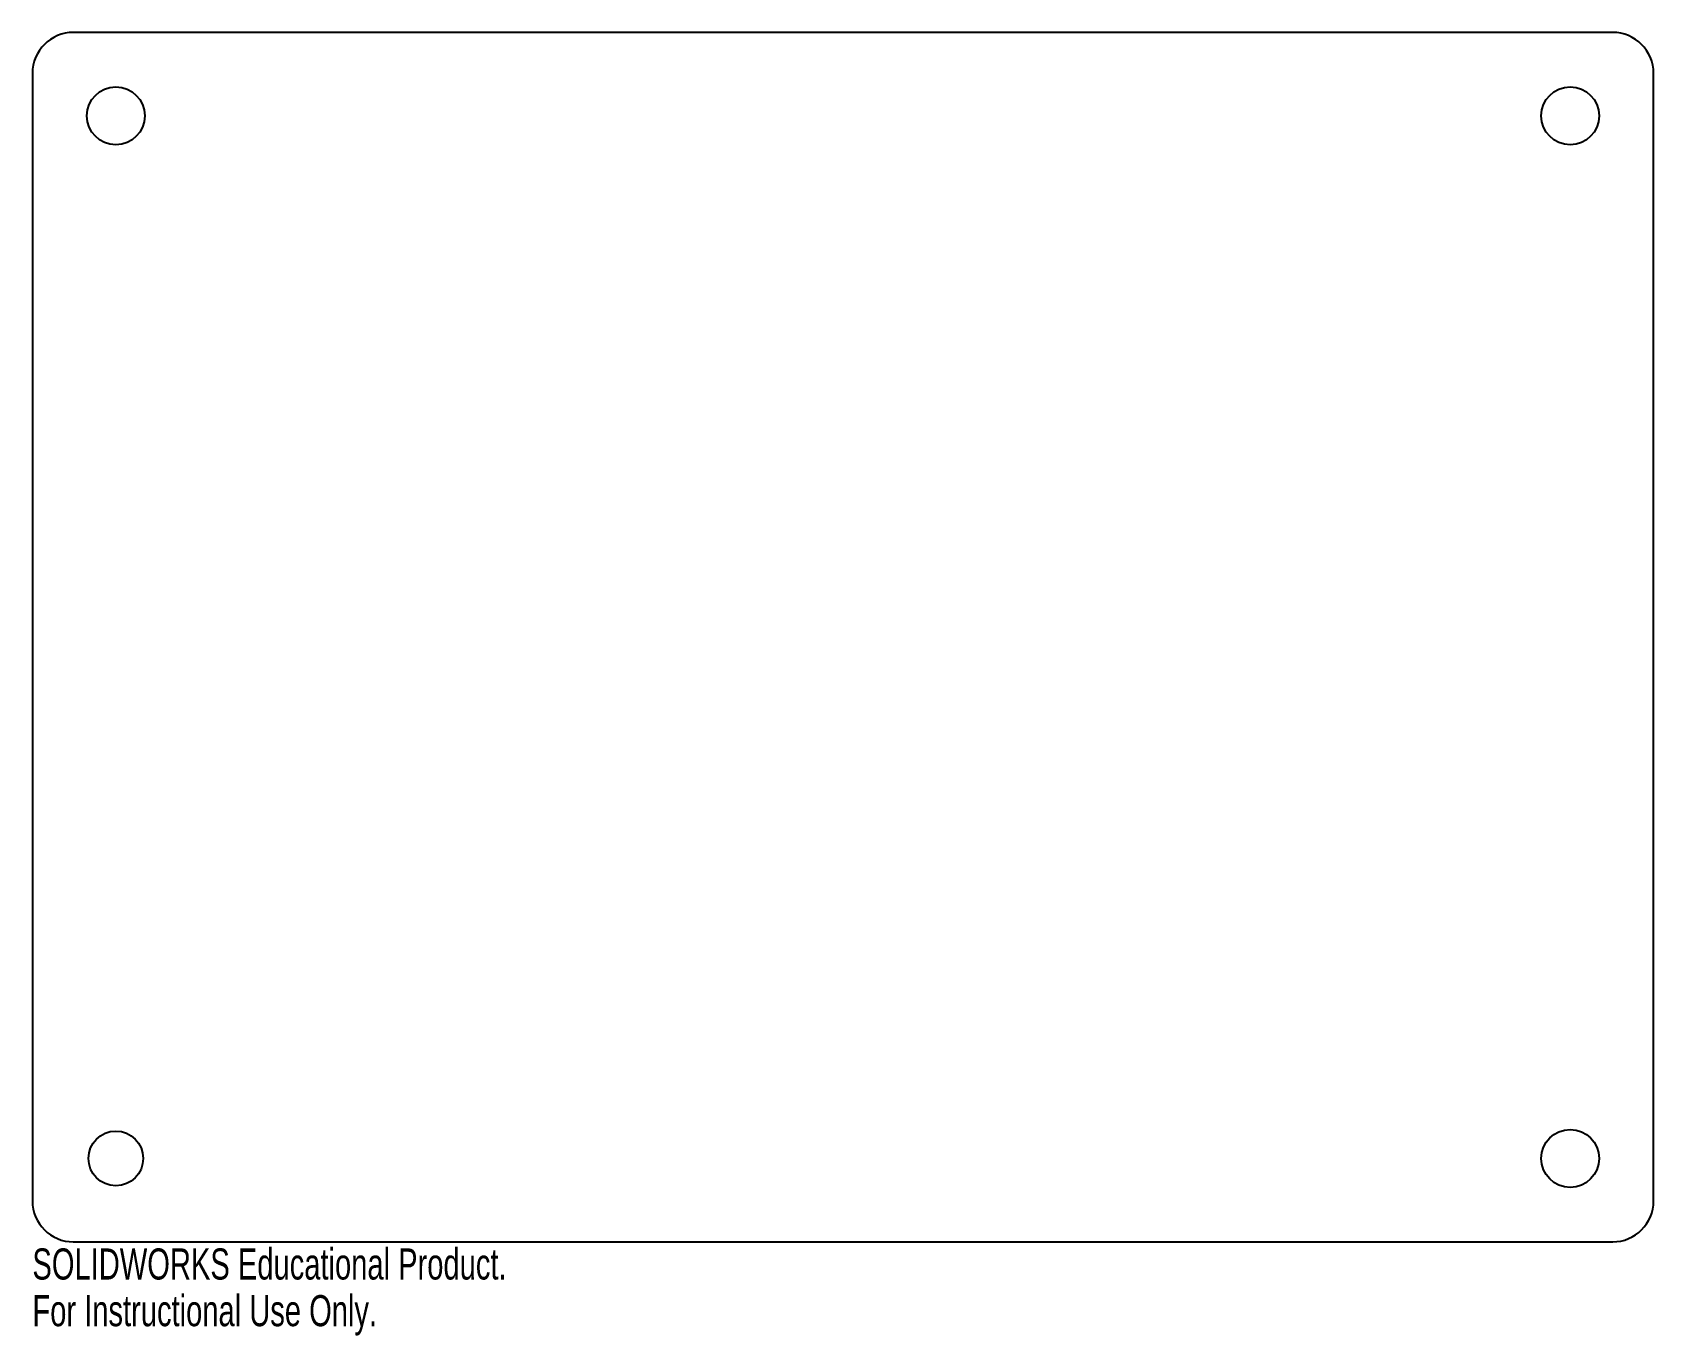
# Model space of a CAD drawing. Header units: inches. Extents: x 15.65 to 25.57, y 48.18 to 56.15.
import ezdxf

# ---------------------------------------------------------------- set-up
doc = ezdxf.new("R2010")
doc.units = ezdxf.units.IN
doc.header["$MEASUREMENT"] = 0
doc.styles.add('SLDTEXTSTYLE0', font='TXT', dxfattribs={"width": 0.7})

msp = doc.modelspace()

# ---------------------------------------------------------------- linework, layer by layer
at = {"color": 7, "linetype": 'Continuous', "lineweight": 25}
for p, q in [((25.3205, 56.1501), (15.9023, 56.1501)), ((15.6523, 55.9001), (15.6523, 49.0016)), ((25.5705, 49.0016), (25.5705, 55.9001)), ((15.9023, 48.7516), (25.3205, 48.7516))]:
    msp.add_line(p, q, dxfattribs=at)
for centre, radius in [((16.1626, 55.6399), 0.1772), ((25.0602, 55.6399), 0.1772), ((16.1626, 49.2619), 0.1673), ((25.0602, 49.2619), 0.1772)]:
    msp.add_circle(centre, radius, dxfattribs=at)
for centre, start, end in [((15.9023, 55.9001), 90, 180), ((25.3205, 55.9001), 0, 90), ((15.9023, 49.0016), 180, 270), ((25.3205, 49.0016), 270, 0)]:
    msp.add_arc(centre, 0.25, start, end, dxfattribs=at)

# ---------------------------------------------------------------- texts
at = {"color": 7, "linetype": 'Continuous', "char_height": 0.1903, "attachment_point": 1, "style": 'SLDTEXTSTYLE0'}
for s, insert in [('SOLIDWORKS Educational Product.', (15.6523, 48.7115)), ('For Instructional Use Only.', (15.6523, 48.426))]:
    msp.add_mtext(s, dxfattribs=dict(at, insert=insert))

doc.saveas('drawing.dxf')
